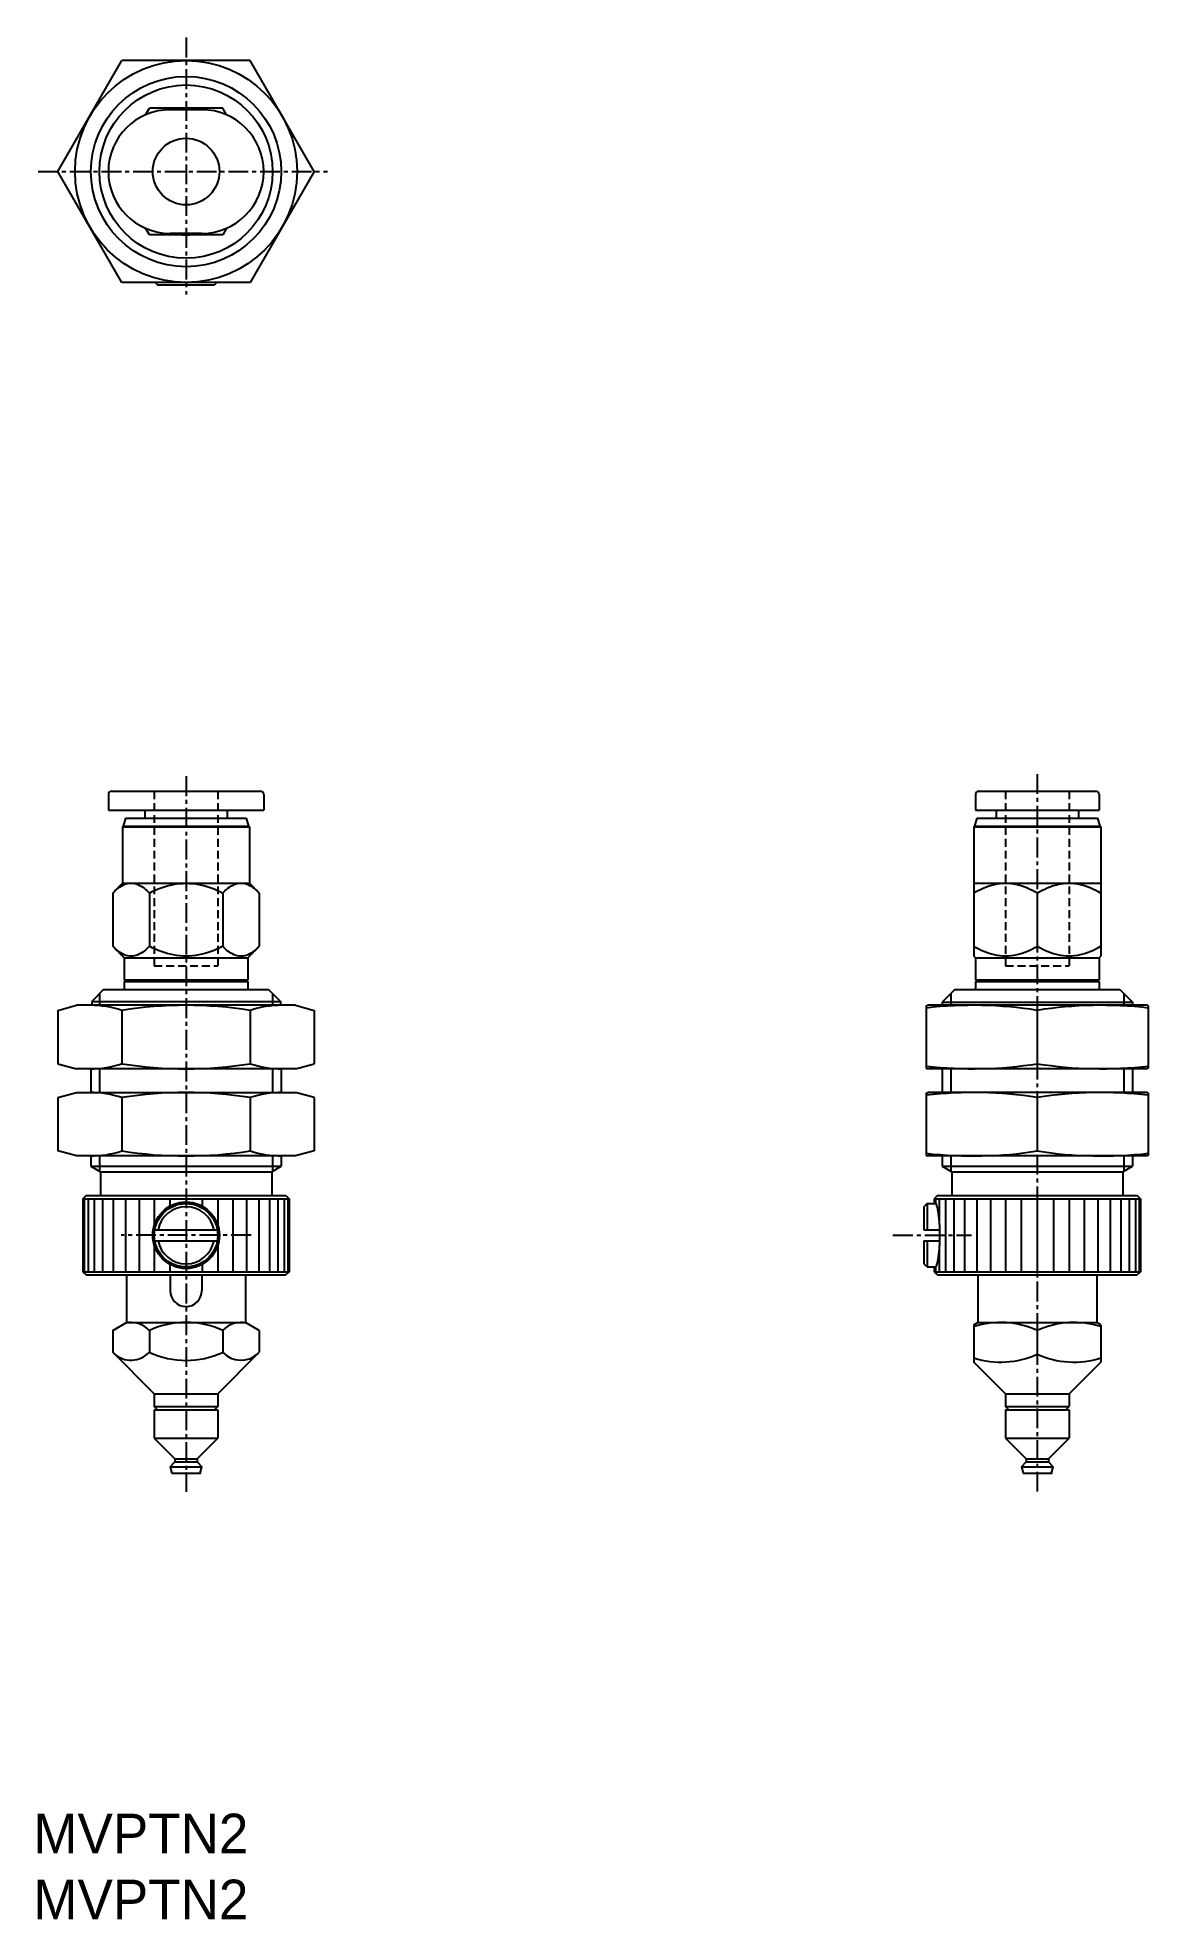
# Model space of a CAD drawing. Extents: x 160 to 230, y -29 to 90.
import ezdxf

# ---------------------------------------------------------------- set-up
doc = ezdxf.new("R2010")
doc.units = 0
doc.linetypes.add('CENTER', pattern=[2, 1.25, -0.25, 0.25, -0.25])
doc.linetypes.add('DASHED', pattern=[0.75, 0.5, -0.25])
doc.layers.get('0').update_dxf_attribs({"linetype": 'CONTINUOUS'})
doc.layers.add('CENTER', color=1, linetype='CENTER')

msp = doc.modelspace()

# ---------------------------------------------------------------- linework, layer by layer
at = {"color": 7, "linetype": 'CONTINUOUS'}
for p, q in [((161.68, 81.1), (165.72, 88.1)), ((173.8, 88.1), (165.72, 88.1)), ((177.84, 81.1), (173.8, 88.1)), ((167.21, 84.68), (167.45, 85.1)), ((172.07, 85.1), (167.45, 85.1)), ((170.76, 85), (168.76, 85)), ((172.31, 84.68), (172.07, 85.1)), ((165.72, 74.1), (161.68, 81.1)), ((177.84, 81.1), (173.8, 74.1)), ((167.45, 77.1), (167.21, 77.53)), ((170.76, 77.2), (168.76, 77.2)), ((172.31, 77.53), (172.07, 77.1)), ((172.07, 77.1), (167.45, 77.1)), ((173.8, 74.1), (165.72, 74.1)), ((167.81, 74.1), (167.96, 73.95)), ((167.96, 73.95), (171.56, 73.95)), ((171.71, 74.1), (171.56, 73.95)), ((164.86, 41.82), (164.86, 40.82)), ((165.06, 42.02), (174.46, 42.02)), ((174.66, 41.82), (174.66, 40.82)), ((219.54, 41.82), (219.54, 40.82)), ((219.74, 42.02), (227.14, 42.02)), ((227.34, 41.82), (227.34, 40.82)), ((164.86, 40.82), (174.66, 40.82)), ((167.16, 40.82), (167.16, 40.32)), ((172.36, 40.82), (172.36, 40.32)), ((219.54, 40.82), (227.34, 40.82)), ((220.84, 40.82), (220.84, 40.32)), ((226.04, 40.82), (226.04, 40.32)), ((165.76, 39.78), (165.82, 39.82)), ((165.76, 39.78), (173.76, 39.78)), ((165.76, 39.78), (165.76, 36.22)), ((165.82, 39.82), (165.96, 40.32)), ((165.82, 39.82), (173.69, 39.82)), ((165.96, 40.32), (173.56, 40.32)), ((173.56, 40.32), (173.69, 39.82)), ((173.69, 39.82), (173.76, 39.78)), ((173.76, 39.78), (173.76, 36.22)), ((219.44, 39.78), (219.51, 39.82)), ((219.44, 39.78), (227.44, 39.78)), ((219.44, 39.78), (219.44, 31.62)), ((219.51, 39.82), (219.64, 40.32)), ((219.51, 39.82), (227.38, 39.82)), ((219.64, 40.32), (227.24, 40.32)), ((227.24, 40.32), (227.38, 39.82)), ((227.38, 39.82), (227.44, 39.78)), ((227.44, 39.78), (227.44, 31.62)), ((165.14, 35.6), (165.76, 36.22)), ((165.14, 35.6), (165.14, 32.24)), ((165.76, 36.22), (173.76, 36.22)), ((167.45, 35.6), (167.45, 32.24)), ((172.07, 35.6), (172.07, 32.24)), ((173.76, 36.22), (174.38, 35.6)), ((174.38, 35.6), (174.38, 32.24)), ((219.44, 36.22), (227.44, 36.22)), ((223.44, 35.6), (223.44, 32.24)), ((165.14, 32.24), (165.86, 31.52)), ((173.66, 31.52), (174.38, 32.24)), ((165.86, 31.52), (165.86, 30.12)), ((165.86, 31.52), (173.66, 31.52)), ((173.66, 31.52), (173.66, 30.12)), ((219.44, 31.62), (219.54, 31.52)), ((219.54, 31.52), (227.34, 31.52)), ((219.54, 31.52), (219.54, 30.12)), ((227.34, 31.52), (227.44, 31.62)), ((227.34, 31.52), (227.34, 30.12)), ((165.86, 30.12), (173.66, 30.12)), ((165.86, 30.12), (165.96, 30.02)), ((165.86, 30.02), (173.66, 30.02)), ((165.86, 30.02), (165.86, 29.52)), ((173.66, 30.12), (173.56, 30.02)), ((173.66, 30.02), (173.66, 29.52)), ((219.54, 30.12), (227.34, 30.12)), ((219.54, 30.12), (219.64, 30.02)), ((219.54, 30.02), (227.34, 30.02)), ((219.54, 30.02), (219.54, 29.52)), ((227.34, 30.12), (227.24, 30.02)), ((227.34, 30.02), (227.34, 29.52)), ((161.68, 28.2), (162.86, 28.52)), ((176.66, 28.52), (162.86, 28.52)), ((164.56, 29.52), (163.81, 28.77)), ((163.81, 28.77), (175.71, 28.77)), ((163.81, 28.77), (163.81, 28.52)), ((164.3, 29.26), (164.3, 28.52)), ((164.56, 29.52), (174.96, 29.52)), ((174.96, 29.52), (175.71, 28.77)), ((175.22, 29.26), (175.22, 28.52)), ((175.71, 28.77), (175.71, 28.52)), ((176.66, 28.52), (177.84, 28.2)), ((216.44, 28.49), (216.54, 28.52)), ((216.44, 28.49), (216.44, 24.55)), ((230.34, 28.52), (216.54, 28.52)), ((218.24, 29.52), (217.44, 28.72)), ((217.44, 28.72), (229.44, 28.72)), ((217.44, 28.72), (217.44, 28.52)), ((217.98, 29.26), (217.98, 28.52)), ((218.24, 29.52), (228.64, 29.52)), ((228.64, 29.52), (229.44, 28.72)), ((228.9, 29.26), (228.9, 28.52)), ((229.44, 28.72), (229.44, 28.52)), ((230.44, 28.49), (230.34, 28.52)), ((230.44, 28.49), (230.44, 24.55)), ((161.68, 28.2), (161.68, 24.84)), ((165.72, 28.2), (165.72, 24.84)), ((173.8, 28.2), (173.8, 24.84)), ((177.84, 28.2), (177.84, 24.84)), ((223.44, 28.2), (223.44, 24.84)), ((161.68, 24.84), (162.86, 24.52)), ((176.66, 24.52), (162.86, 24.52)), ((163.76, 24.52), (163.76, 23.02)), ((164.3, 24.52), (164.3, 23.02)), ((175.22, 24.52), (175.22, 23.02)), ((175.76, 24.52), (175.76, 23.02)), ((176.66, 24.52), (177.84, 24.84)), ((216.44, 24.55), (216.54, 24.52)), ((230.34, 24.52), (216.54, 24.52)), ((217.44, 24.52), (217.44, 23.02)), ((217.98, 24.52), (217.98, 23.02)), ((228.9, 24.52), (228.9, 23.02)), ((229.44, 24.52), (229.44, 23.02)), ((230.44, 24.55), (230.34, 24.52)), ((161.68, 22.7), (162.86, 23.02)), ((161.68, 22.7), (161.68, 19.34)), ((162.86, 23.02), (176.66, 23.02)), ((165.72, 22.7), (165.72, 19.34)), ((173.8, 22.7), (173.8, 19.34)), ((177.84, 22.7), (176.66, 23.02)), ((177.84, 22.7), (177.84, 19.34)), ((216.44, 22.99), (216.54, 23.02)), ((216.44, 22.99), (216.44, 19.05)), ((230.34, 23.02), (216.54, 23.02)), ((223.44, 22.7), (223.44, 19.34)), ((230.44, 22.99), (230.34, 23.02)), ((230.44, 22.99), (230.44, 19.05)), ((162.86, 19.02), (161.68, 19.34)), ((176.66, 19.02), (162.86, 19.02)), ((163.76, 19.02), (163.76, 18.37)), ((164.3, 19.02), (164.3, 18.05)), ((175.22, 19.02), (175.22, 18.02)), ((175.76, 19.02), (175.76, 18.37)), ((177.84, 19.34), (176.66, 19.02)), ((216.44, 19.05), (216.54, 19.02)), ((230.34, 19.02), (216.54, 19.02)), ((217.44, 19.02), (217.44, 18.37)), ((217.98, 19.02), (217.98, 18.05)), ((228.9, 19.02), (228.9, 18.02)), ((229.44, 19.02), (229.44, 18.37)), ((230.44, 19.05), (230.34, 19.02)), ((163.76, 18.37), (175.76, 18.37)), ((163.76, 18.37), (164.36, 18.02)), ((164.36, 18.02), (164.36, 16.52)), ((164.36, 18.02), (175.16, 18.02)), ((175.16, 18.02), (175.76, 18.37)), ((175.16, 18.02), (175.16, 16.52)), ((217.44, 18.37), (229.44, 18.37)), ((217.44, 18.37), (218.04, 18.02)), ((218.04, 18.02), (228.84, 18.02)), ((218.04, 18.02), (218.04, 16.52)), ((228.84, 18.02), (229.44, 18.37)), ((228.84, 18.02), (228.84, 16.52)), ((163.46, 16.52), (163.26, 16.32)), ((163.26, 16.32), (176.26, 16.32)), ((163.26, 16.32), (163.26, 11.72)), ((163.34, 16.32), (163.34, 11.72)), ((163.46, 16.52), (176.06, 16.52)), ((163.58, 16.32), (163.58, 11.72)), ((163.97, 16.32), (163.97, 11.72)), ((164.5, 16.32), (164.5, 11.72)), ((165.16, 16.32), (165.16, 11.72)), ((165.94, 16.32), (165.94, 11.72)), ((166.81, 16.32), (166.81, 11.72)), ((167.75, 16.32), (167.75, 14.63)), ((168.74, 16.32), (168.74, 15.86)), ((169.76, 16.32), (169.76, 16.12)), ((170.78, 16.32), (170.78, 15.86)), ((171.77, 16.32), (171.77, 14.63)), ((172.71, 16.32), (172.71, 11.72)), ((173.58, 16.32), (173.58, 11.72)), ((174.35, 16.32), (174.35, 11.72)), ((175.02, 16.32), (175.02, 11.72)), ((175.55, 16.32), (175.55, 11.72)), ((175.94, 16.32), (175.94, 11.72)), ((176.06, 16.52), (176.26, 16.32)), ((176.18, 16.32), (176.18, 11.72)), ((176.26, 16.32), (176.26, 11.72)), ((216.49, 16.02), (216.29, 15.82)), ((216.29, 15.82), (216.29, 14.37)), ((216.49, 16.02), (217.05, 16.02)), ((216.49, 16.02), (216.49, 14.37)), ((217.14, 16.52), (216.94, 16.32)), ((216.94, 16.32), (229.94, 16.32)), ((216.94, 16.32), (216.94, 16.12)), ((217.02, 16.32), (217.02, 16.06)), ((217.14, 16.52), (229.74, 16.52)), ((217.26, 16.32), (217.26, 14.88)), ((217.65, 16.32), (217.65, 11.72)), ((218.18, 16.32), (218.18, 11.72)), ((218.85, 16.32), (218.85, 11.72)), ((219.62, 16.32), (219.62, 11.72)), ((220.49, 16.32), (220.49, 11.72)), ((221.43, 16.32), (221.43, 11.72)), ((222.43, 16.32), (222.43, 11.72)), ((223.44, 16.32), (223.44, 11.72)), ((224.46, 16.32), (224.46, 11.72)), ((225.45, 16.32), (225.45, 11.72)), ((226.39, 16.32), (226.39, 11.72)), ((227.26, 16.32), (227.26, 11.72)), ((228.04, 16.32), (228.04, 11.72)), ((228.7, 16.32), (228.7, 11.72)), ((229.23, 16.32), (229.23, 11.72)), ((229.63, 16.32), (229.63, 11.72)), ((229.74, 16.52), (229.94, 16.32)), ((229.86, 16.32), (229.86, 11.72)), ((229.94, 16.32), (229.94, 11.72)), ((167.79, 14.37), (171.73, 14.37)), ((216.29, 14.37), (217.29, 14.37)), ((167.75, 13.41), (167.75, 11.72)), ((167.79, 13.67), (171.73, 13.67)), ((171.77, 13.41), (171.77, 11.72)), ((216.29, 13.67), (216.29, 12.22)), ((216.29, 13.67), (217.29, 13.67)), ((216.49, 13.67), (216.49, 12.02)), ((217.26, 13.16), (217.26, 11.72)), ((168.74, 12.18), (168.74, 11.72)), ((169.76, 11.92), (169.76, 11.72)), ((170.78, 12.18), (170.78, 11.72)), ((216.29, 12.22), (216.49, 12.02)), ((216.49, 12.02), (217.05, 12.02)), ((216.94, 11.92), (216.94, 11.72)), ((217.02, 11.98), (217.02, 11.72)), ((163.26, 11.72), (176.26, 11.72)), ((163.26, 11.72), (163.46, 11.52)), ((163.46, 11.52), (176.06, 11.52)), ((166.01, 11.52), (166.01, 8.52)), ((168.76, 11.52), (168.76, 10.52)), ((170.76, 11.52), (170.76, 10.52)), ((173.51, 11.52), (173.51, 8.52)), ((176.26, 11.72), (176.06, 11.52)), ((216.94, 11.72), (229.94, 11.72)), ((216.94, 11.72), (217.14, 11.52)), ((217.14, 11.52), (229.74, 11.52)), ((219.69, 11.52), (219.69, 8.52)), ((227.19, 11.52), (227.19, 8.52)), ((229.94, 11.72), (229.74, 11.52)), ((165.14, 8.02), (166.01, 8.52)), ((166.01, 8.52), (173.51, 8.52)), ((174.38, 8.02), (173.51, 8.52)), ((219.44, 8.38), (219.69, 8.52)), ((219.44, 8.38), (219.44, 6.02)), ((219.69, 8.52), (227.19, 8.52)), ((227.44, 8.38), (227.19, 8.52)), ((227.44, 8.38), (227.44, 6.02)), ((165.14, 8.02), (165.14, 6.64)), ((167.45, 8.02), (167.45, 6.64)), ((172.07, 8.02), (172.07, 6.64)), ((174.38, 8.02), (174.38, 6.64)), ((223.44, 8.02), (223.44, 6.52)), ((167.76, 4.02), (165.14, 6.64)), ((171.76, 4.02), (174.38, 6.64)), ((221.44, 4.02), (219.44, 6.02)), ((225.44, 4.02), (227.44, 6.02)), ((167.76, 4.02), (167.76, 3.22)), ((167.76, 4.02), (171.76, 4.02)), ((171.76, 4.02), (171.76, 3.22)), ((221.44, 4.02), (221.44, 3.22)), ((221.44, 4.02), (225.44, 4.02)), ((225.44, 4.02), (225.44, 3.22)), ((167.96, 3.02), (167.76, 3.22)), ((167.76, 3.22), (171.76, 3.22)), ((167.76, 3.02), (167.76, 1.22)), ((167.76, 3.02), (171.76, 3.02)), ((171.56, 3.02), (171.76, 3.22)), ((171.76, 3.02), (171.76, 1.22)), ((221.44, 3.22), (225.44, 3.22)), ((221.64, 3.02), (221.44, 3.22)), ((221.44, 3.02), (221.44, 1.22)), ((221.44, 3.02), (225.44, 3.02)), ((225.24, 3.02), (225.44, 3.22)), ((225.44, 3.02), (225.44, 1.22)), ((167.76, 1.22), (169.06, -0.08)), ((167.76, 1.22), (171.76, 1.22)), ((170.46, -0.08), (171.76, 1.22)), ((221.44, 1.22), (225.44, 1.22)), ((221.44, 1.22), (222.74, -0.08)), ((224.14, -0.08), (225.44, 1.22)), ((168.76, -0.58), (169.06, -0.28)), ((168.76, -0.58), (170.76, -0.58)), ((168.76, -0.58), (168.87, -0.98)), ((168.87, -0.98), (170.65, -0.98)), ((169.06, -0.08), (170.46, -0.08)), ((169.06, -0.08), (169.06, -0.28)), ((169.06, -0.28), (170.46, -0.28)), ((170.46, -0.08), (170.46, -0.28)), ((170.46, -0.28), (170.76, -0.58)), ((170.65, -0.98), (170.76, -0.58)), ((222.44, -0.58), (222.74, -0.28)), ((222.44, -0.58), (222.55, -0.98)), ((222.44, -0.58), (224.44, -0.58)), ((222.55, -0.98), (224.34, -0.98)), ((222.74, -0.08), (224.14, -0.08)), ((222.74, -0.08), (222.74, -0.28)), ((222.74, -0.28), (224.14, -0.28)), ((224.14, -0.08), (224.14, -0.28)), ((224.14, -0.28), (224.44, -0.58)), ((224.34, -0.98), (224.44, -0.58))]:
    msp.add_line(p, q, dxfattribs=at)
at = {"color": 3, "linetype": 'DASHED'}
for p, q in [((167.76, 42.02), (167.76, 31.02)), ((171.76, 42.02), (171.76, 31.02)), ((221.44, 42.02), (221.44, 31.02)), ((225.44, 42.02), (225.44, 31.02)), ((167.76, 31.02), (171.76, 31.02)), ((221.44, 31.02), (225.44, 31.02))]:
    msp.add_line(p, q, dxfattribs=at)
at = {"color": 7, "linetype": 'CONTINUOUS'}
for points in [[(165.14, 35.6, -0.103307), (165.86, 36.13, -0.216605), (166.73, 36.13, -0.103326), (167.45, 35.6)], [(167.45, 35.6, -0.076018), (168.96, 36.14, -0.096018), (170.56, 36.14, -0.076037), (172.07, 35.6)], [(172.07, 35.6, -0.103306), (172.79, 36.13, -0.216604), (173.66, 36.13, -0.103327), (174.38, 35.6)], [(219.44, 35.6, -0.083556), (220.74, 36.14, -0.112979), (222.14, 36.14, -0.083555), (223.44, 35.6)], [(223.44, 35.6, -0.083556), (224.74, 36.14, -0.112979), (226.14, 36.14, -0.083555), (227.44, 35.6)], [(167.45, 32.24, -0.103304), (166.73, 31.71, -0.216609), (165.86, 31.71, -0.103326), (165.14, 32.24)], [(172.07, 32.24, -0.076015), (170.56, 31.7, -0.096024), (168.96, 31.7, -0.076034), (167.45, 32.24)], [(174.38, 32.24, -0.103302), (173.66, 31.71, -0.216614), (172.79, 31.71, -0.103323), (172.07, 32.24)], [(223.44, 32.24, -0.083553), (222.14, 31.7, -0.112985), (220.74, 31.7, -0.083552), (219.44, 32.24)], [(227.44, 32.24, -0.083553), (226.14, 31.7, -0.112985), (224.74, 31.7, -0.083552), (223.44, 32.24)], [(216.94, 11.92, 0.049127), (217.01, 11.96, 0.049127), (217.08, 12.08, 0.049127), (217.14, 12.28, 0.049127), (217.19, 12.54, 0.049127), (217.23, 12.86, 0.049127), (217.27, 13.22, 0.049127), (217.29, 13.61, 0.049127), (217.29, 14.02, 0.049127), (217.29, 14.43, 0.049127), (217.27, 14.83, 0.049127), (217.23, 15.19, 0.049127), (217.19, 15.51, 0.049127), (217.14, 15.77, 0.049127), (217.08, 15.96, 0.049127), (217.01, 16.08, 0.049127), (216.94, 16.12, -1)]]:
    msp.add_lwpolyline(points, format="xyb", dxfattribs=at)
for centre, radius in [((169.76, 81.1), 7), ((169.76, 81.1), 6), ((169.76, 81.1), 5.46), ((169.76, 81.1), 2.1), ((169.76, 14.02), 2.1), ((169.76, 14.02), 2)]:
    msp.add_circle(centre, radius, dxfattribs=at)
for centre, radius, start, end in [((168.76, 81.1), 3.9, 90, 270), ((169.76, 81.1), 4, 77.0706, 102.9294), ((170.76, 81.1), 3.9, 270, 90), ((169.76, 81.1), 4, 257.0706, 282.9294), ((165.06, 41.82), 0.2, 90, 180), ((174.46, 41.82), 0.2, 0, 90), ((219.74, 41.82), 0.2, 90, 180), ((227.14, 41.82), 0.2, 0, 90), ((163.7, 21.92), 6.6, 72.1712, 90), ((169.76, 2.6), 25.92, 81.0313, 98.9687), ((175.82, 21.92), 6.6, 90, 107.8288), ((219.4, 2.6), 25.92, 81.0313, 96.553), ((227.48, 2.6), 25.92, 83.447, 98.9687), ((163.7, 31.12), 6.6, 270, 287.8288), ((169.76, 50.44), 25.92, 261.0313, 278.9687), ((175.82, 31.12), 6.6, 252.1712, 270), ((219.4, 50.44), 25.92, 263.447, 278.9687), ((227.48, 50.44), 25.92, 261.0313, 276.553), ((163.7, 16.42), 6.6, 72.1712, 90), ((163.7, 16.42), 6.6, 72.1712, 90), ((169.76, -2.9), 25.92, 81.0313, 98.9687), ((169.76, -2.9), 25.92, 81.0313, 98.9687), ((175.82, 16.42), 6.6, 90, 107.8288), ((175.82, 16.42), 6.6, 90, 107.8288), ((219.4, -2.9), 25.92, 81.0313, 96.553), ((227.48, -2.9), 25.92, 83.447, 98.9687), ((163.7, 25.62), 6.6, 270, 287.8288), ((163.7, 25.62), 6.6, 270, 287.8288), ((169.76, 44.94), 25.92, 261.0313, 278.9687), ((169.76, 44.94), 25.92, 261.0313, 278.9687), ((175.82, 25.62), 6.6, 252.1712, 270), ((175.82, 25.62), 6.6, 252.1712, 270), ((219.4, 44.94), 25.92, 263.447, 278.9687), ((227.48, 44.94), 25.92, 261.0313, 276.553), ((169.76, 14.02), 1.8, 11.2123, 168.7877), ((169.76, 14.02), 1.8, 191.2123, 348.7877), ((169.76, 10.52), 1, 180, 0), ((166.29, 6.94), 1.58, 43.0397, 103.0397), ((169.76, 2.95), 5.57, 65.4913, 114.5087), ((173.22, 6.94), 1.58, 76.9603, 136.9603), ((221.13, 2.95), 5.57, 65.4913, 107.6786), ((225.75, 2.95), 5.57, 72.3214, 114.5087), ((166.29, 7.72), 1.58, 226.9603, 316.9603), ((169.76, 11.7), 5.57, 245.4913, 294.5087), ((173.22, 7.72), 1.58, 223.0397, 313.0397), ((221.13, 11.59), 5.57, 252.3214, 294.5087), ((225.75, 11.59), 5.57, 245.4913, 287.6786)]:
    msp.add_arc(centre, radius, start, end, dxfattribs=at)
for p in [(169.76, 81.1), (177.84, 81.1), (169.76, -0.98), (170.65, -0.98), (223.44, -0.98), (224.34, -0.98)]:
    msp.add_point(p, dxfattribs=at)
at = {"layer": 'CENTER', "color": 1, "linetype": 'CENTER'}
for p, q in [((169.76, 89.55), (169.76, 73.34)), ((160.43, 81.1), (178.67, 81.1)), ((169.76, 42.97), (169.76, -2.16)), ((223.44, 43.1), (223.44, -2.16)), ((173.86, 14.02), (165.66, 14.02)), ((214.34, 14.02), (219.29, 14.02))]:
    msp.add_line(p, q, dxfattribs=at)

# ---------------------------------------------------------------- texts
at = {"color": 7, "linetype": 'CONTINUOUS'}
for p in [(160.13, -24.96), (160.13, -29.12)]:
    msp.add_text('MVPTN2', height=2.5, dxfattribs=at).set_placement(p)

doc.saveas('drawing.dxf')
